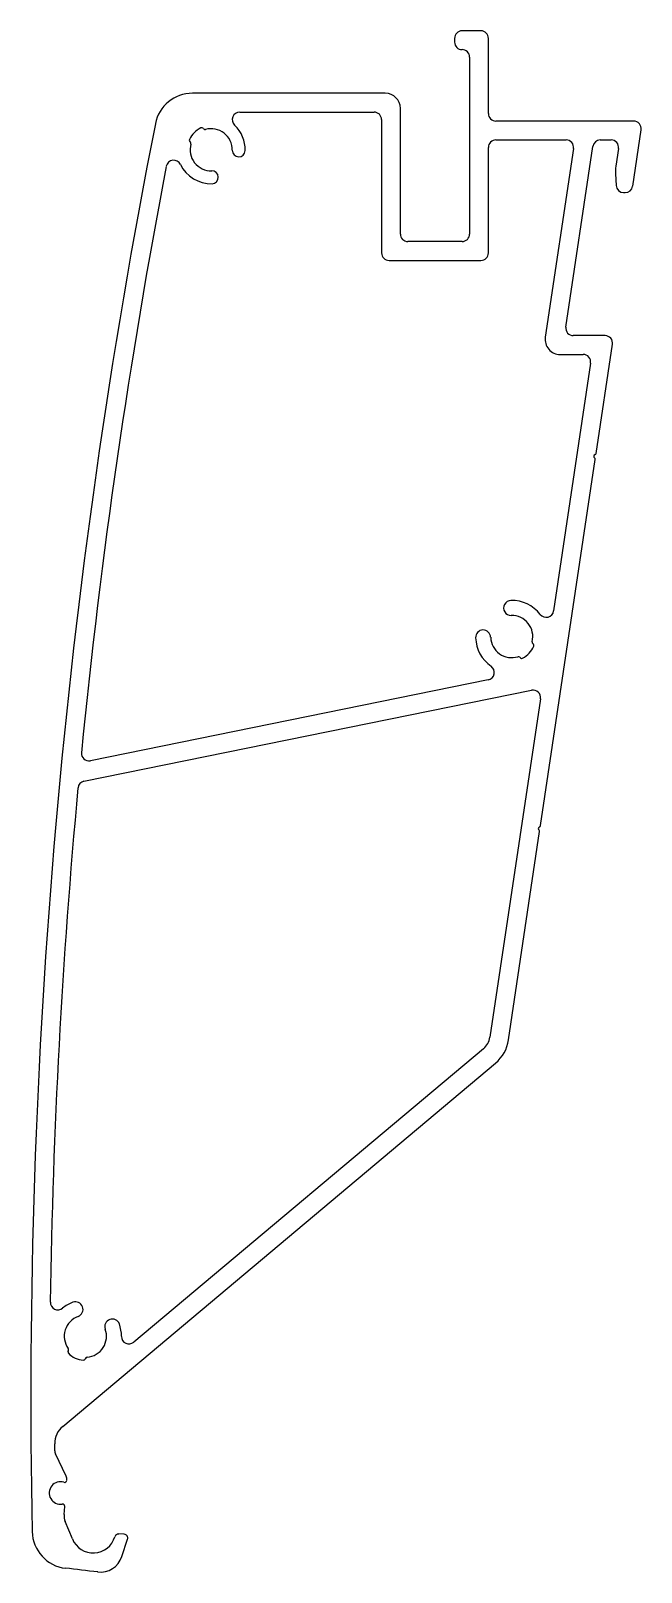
# Model space of a CAD drawing. Extents: x 3010 to 3091, y 1085 to 1290.
import ezdxf

# ---------------------------------------------------------------- set-up
doc = ezdxf.new("R2010")
doc.units = 0
doc.layers.get('0').update_dxf_attribs({"linetype": 'CONTINUOUS'})

msp = doc.modelspace()

# ---------------------------------------------------------------- linework, layer by layer
for p, q in [((3066.2, 1288.89), (3066.2, 1288.39)), ((3069.7, 1289.89), (3067.2, 1289.89)), ((3070.7, 1278.89), (3070.7, 1288.89)), ((3068.2, 1286.39), (3068.2, 1262.89)), ((3057, 1281.59), (3031.36, 1281.59)), ((3037.66, 1279.09), (3055.5, 1279.09)), ((3056.5, 1278.09), (3056.5, 1260.39)), ((3059, 1262.89), (3059, 1279.59)), ((3090, 1277.89), (3071.7, 1277.89)), ((3032.78, 1276.93), (3032.86, 1276.85)), ((3089.87, 1269.24), (3090.99, 1276.74)), ((3031.1, 1275.08), (3031.01, 1275.17)), ((3070.7, 1260.39), (3070.7, 1274.39)), ((3071.7, 1275.39), (3081.02, 1275.39)), ((3082, 1274.24), (3078.26, 1249.18)), ((3080.99, 1250.54), (3084.58, 1274.54)), ((3085.57, 1275.39), (3087, 1275.39)), ((3087.99, 1274.24), (3087.64, 1271.89)), ((3087.59, 1270.88), (3087.67, 1269.34)), ((3088.67, 1268.39), (3088.88, 1268.39)), ((3067.2, 1261.89), (3060, 1261.89)), ((3057.5, 1259.39), (3069.7, 1259.39)), ((3086.2, 1249.39), (3081.98, 1249.39)), ((3085.02, 1233.75), (3087.19, 1248.24)), ((3084.28, 1245.74), (3079.36, 1212.82)), ((3080.24, 1246.89), (3083.29, 1246.89)), ((3077.63, 1184.3), (3084.9, 1232.96)), ((3076.59, 1208.49), (3076.67, 1208.41)), ((3074.95, 1206.59), (3074.86, 1206.67)), ((3016.96, 1190.19), (3076.43, 1202.29)), ((3070.68, 1203.67), (3017.81, 1192.92)), ((3077.62, 1201.16), (3070.9, 1156.2)), ((3073.37, 1155.83), (3077.51, 1183.51)), ((3070.04, 1154.65), (3023.59, 1115.68)), ((3014.14, 1104.49), (3071.64, 1152.73)), ((3014.84, 1114.48), (3014.89, 1114.59)), ((3017.16, 1113.53), (3017.1, 1113.42)), ((3013.07, 1101.26), (3013.07, 1102.19)), ((3014.59, 1097.86), (3013.17, 1100.83)), ((3014.32, 1092.76), (3014.4, 1093.83)), ((3015.42, 1089.53), (3014.47, 1091.84)), ((3022.3, 1090.15), (3021.58, 1090.19)), ((3021.99, 1087.18), (3022.75, 1089.49))]:
    msp.add_line(p, q)
for centre, radius, start, end in [((3067.2, 1288.89), 1, 90, 180), ((3067.2, 1288.39), 1, 180, 270), ((3069.7, 1288.89), 1, 0, 90), ((3067.2, 1286.39), 1, 0, 90), ((3031.36, 1276.59), 5, 90, 168.8199), ((3057, 1279.59), 2, 0, 90), ((3037.66, 1278.09), 1, 90, 226.4336), ((3055.5, 1278.09), 1, 0, 90), ((3071.7, 1278.89), 1, 180, 270), ((3090, 1276.89), 1, 351.5, 90), ((3882.39, 1108.38), 872.5, 168.81989, 181.17383), ((3033.86, 1274.09), 3.2, 115.1851, 154.8149), ((3032.6, 1276.76), 0.25, 45.0002, 115.1851), ((3033.04, 1277.03), 0.25, 225.0002, 285.5408), ((3033.86, 1274.09), 2.8, 358.5929, 105.5408), ((3033.86, 1274.09), 4.52, 358.5929, 46.4337), ((3031.19, 1275.34), 0.25, 154.8149, 225), ((3033.86, 1274.09), 2.8, 164.4591, 271.4072), ((3030.92, 1274.91), 0.25, 344.4592, 45), ((3037.52, 1274), 0.86, 178.5929, 358.5929), ((3071.7, 1274.39), 1, 90, 180), ((3081.02, 1274.39), 1, 351.5, 90), ((3085.57, 1274.39), 1, 90, 171.5), ((3087, 1274.39), 1, 351.5, 90), ((3882.39, 1108.38), 870, 169.16759, 174.35288), ((3028.88, 1271.7), 1, 25.6046, 169.1676), ((3033.86, 1274.09), 4.52, 205.6046, 271.4071), ((3092.58, 1271.15), 5, 171.5, 183.0207), ((3033.95, 1270.43), 0.86, 271.4071, 91.4071), ((3088.67, 1269.39), 1, 183.0207, 270), ((3088.88, 1269.39), 1, 270, 351.5), ((3060, 1262.89), 1, 180, 270), ((3067.2, 1262.89), 1, 270, 360), ((3057.5, 1260.39), 1, 180, 270), ((3069.7, 1260.39), 1, 270, 360), ((3080.24, 1248.89), 2, 171.5, 270), ((3081.98, 1250.39), 1, 171.5, 270), ((3086.2, 1248.39), 1, 351.5, 90), ((3083.29, 1245.89), 1, 351.5, 90), ((3084.96, 1233.35), 0.25, 107.8879, 235.1123), ((3084.7, 1232.99), 0.2, 351.5, 55.1122), ((3084.82, 1233.78), 0.2, 287.8875, 351.4999), ((3073.72, 1213.21), 1, 91.2425, 271.2425), ((3073.8, 1209.41), 4.8, 37.8972, 91.2425), ((3078.38, 1212.97), 1, 217.8972, 351.5), ((3070, 1209.29), 1, 1.7575, 181.7575), ((3073.8, 1209.41), 2.8, 345.9592, 91.2425), ((3073.8, 1209.41), 4.8, 181.7575, 235.1028), ((3073.8, 1209.41), 2.8, 181.7575, 287.0408), ((3076.76, 1208.67), 0.25, 165.9592, 226.5001), ((3076.5, 1208.22), 0.25, 336.3149, 46.5001), ((3074.69, 1206.49), 0.25, 46.4999, 107.0408), ((3075.12, 1206.77), 0.25, 226.4999, 296.6851), ((3073.8, 1209.41), 3.2, 296.6851, 336.3149), ((3070.48, 1204.65), 1, 281.5, 55.1028), ((3076.63, 1201.31), 1, 351.4999, 101.5), ((3017.61, 1193.9), 1, 174.3525, 281.5), ((3017.16, 1189.21), 1, 101.5, 174.6631), ((3882.39, 1108.38), 870, 174.66313, 179.17044), ((3077.57, 1183.9), 0.25, 107.8879, 235.1123), ((3077.31, 1183.53), 0.2, 351.5, 55.1122), ((3077.43, 1184.33), 0.2, 287.8878, 351.5), ((3068.43, 1156.57), 2.5, 310, 351.5), ((3068.43, 1156.57), 5, 310, 351.5), ((3013.49, 1120.97), 1, 179.1709, 309.1099), ((3017.14, 1116.47), 4.8, 110.2575, 129.11), ((3015.83, 1120.03), 1, 290.2575, 110.2575), ((3017.14, 1116.47), 2.8, 110.2575, 215.5409), ((3020.72, 1117.75), 1, 19.7425, 199.7425), ((3017.43, 1116.52), 4.51, 359.1122, 20.3867), ((3017.16, 1116.46), 2.79, 274.1799, 20.0473), ((3022.94, 1116.44), 1, 179.7565, 310), ((3015.07, 1114.37), 0.25, 155.0001, 225.1851), ((3014.66, 1114.69), 0.25, 335.0001, 35.5409), ((3017.14, 1116.47), 3.2, 225.1851, 264.8149), ((3016.88, 1113.53), 0.25, 264.8149, 334.9998), ((3017.38, 1113.42), 0.25, 94.1799, 154.9998), ((3016.07, 1102.19), 3, 130, 180), ((3014.07, 1101.26), 1, 180, 205.5), ((3013.68, 1097.43), 1, 353.8086, 25.4999), ((3013.84, 1095.64), 1.5, 72.6604, 278.3396), ((3014.38, 1097.35), 0.3, 252.6606, 353.8086), ((3014.1, 1093.86), 0.3, 355.5, 98.3396), ((3016.31, 1092.61), 2, 175.5, 202.5), ((3015.08, 1090.61), 5, 181.1738, 263.4915), ((3018.19, 1090.68), 3, 202.5, 343.5964), ((3021.55, 1089.69), 0.5, 86.8093, 163.5963), ((3022.28, 1089.65), 0.5, 341.8093, 86.8094), ((2957.84, 588.87), 500, 82.9994, 83.4916), ((3019.14, 1088.12), 3, 262.9994, 341.8094)]:
    msp.add_arc(centre, radius, start, end)

doc.saveas('drawing.dxf')
